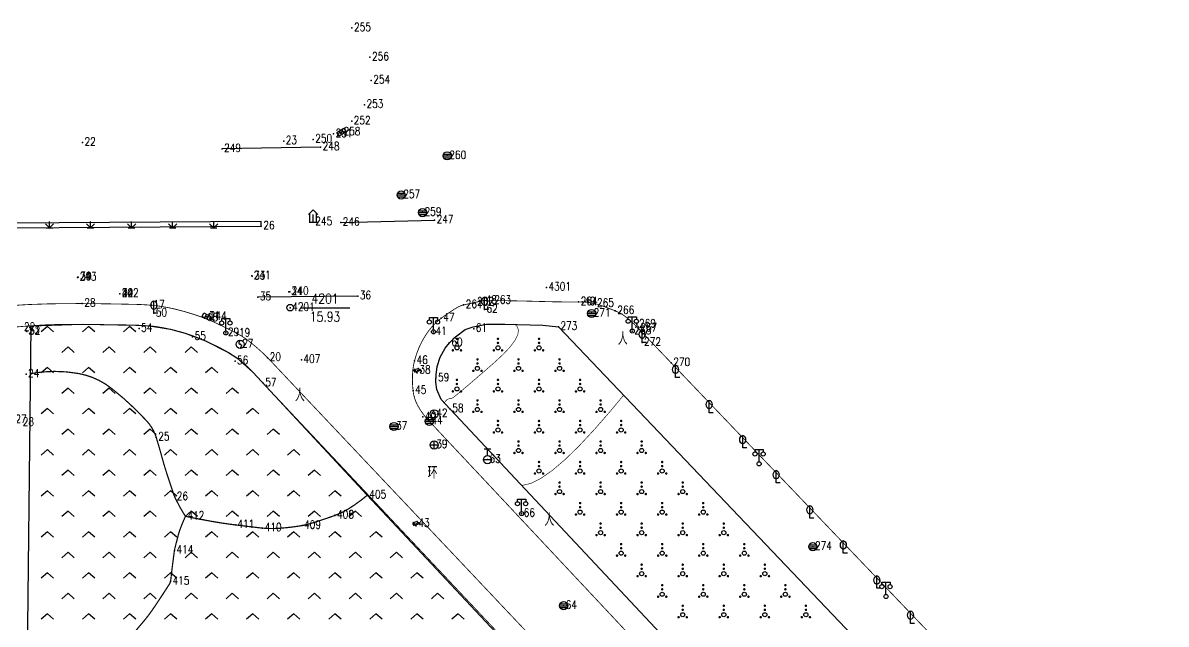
# Model space of a CAD drawing. Extents: x 1196 to 2163, y 619 to 1882.
# Drawn here: x 1890.6 to 2029.8, y 1164.5 to 1237.7 of the extents above; entities that cross this region are included whole.
import ezdxf
from ezdxf.enums import TextEntityAlignment as Align

# ---------------------------------------------------------------- set-up
doc = ezdxf.new("R2010")
doc.units = 0
doc.header["$LTSCALE"] = 0.5
doc.header["$PDSIZE"] = 0.2
doc.linetypes.add('X3', pattern=[5, 4, -1])
doc.layers.get('0').update_dxf_attribs({"linetype": 'CONTINUOUS'})
for name, color, linetype in [('COMPONENT', 4, 'CONTINUOUS'), ('DGX', 2, 'CONTINUOUS'), ('DLDW', 11, 'CONTINUOUS'), ('DLSS', 4, 'CONTINUOUS'), ('GXYZ', 2, 'CONTINUOUS'), ('JMD', 6, 'CONTINUOUS'), ('KZD', 1, 'CONTINUOUS'), ('ZBTZ', 3, 'CONTINUOUS'), ('ZDH', 1, 'CONTINUOUS')]:
    doc.layers.add(name, color=color, linetype=linetype)
doc.styles.add('HZ', font='rs.shx', dxfattribs={"width": 0.8, "bigfont": 'hztxt.shx'})
doc.linetypes.add('1161', pattern='A,0,[149,AAA.SHX,S=0.15,R=0,X=0,Y=0],-1.6', length=1.6)
doc.linetypes.add('444', pattern='A,4.5,[145,AAA.SHX,S=1,R=0,X=0,Y=1],4.5,-0.5,[146,AAA.SHX,S=1,R=0,X=0,Y=0],-0.5', length=10)

# ---------------------------------------------------------------- blocks, each defined once
blk = doc.blocks.new('gc097')
for p, q in [((-1, 2.9), (-1, 3.5)), ((-1, 3.5), (1, 3.5)), ((0, 0.5), (0, 3.5)), ((1, 3.5), (1, 2.9))]:
    blk.add_line(p, q)
for centre in [(-1, 2.4), (1, 2.4), (0, 0)]:
    blk.add_circle(centre, 0.5)
blk = doc.blocks.new('gc160')
at = {"const_width": 0.3}
for points in [[(-0.15, 2.2, 1), (0.15, 2.2, 1)], [(-0.15, 1.2, 1), (0.15, 1.2, 1)], [(-1.15, -0.6, 1), (-0.85, -0.6, 1)], [(0.85, -0.6, 1), (1.15, -0.6, 1)]]:
    blk.add_lwpolyline(points, format="xyb", close=True, dxfattribs=at)
blk.add_circle((0, 0), 0.5)
blk = doc.blocks.new('gc211')
for p, q in [((0, 0), (-1.5, -1.322875655532295)), ((1.5, -1.322875655532295), (0, 0))]:
    blk.add_line(p, q)
blk = doc.blocks.new('gc124')
for p, q in [((-1, 1), (0, 0)), ((-0.8, 0), (0.8, 0)), ((0, 0), (0, 1.6)), ((0, 0), (1, 1))]:
    blk.add_line(p, q)
blk = doc.blocks.new('gc101')
for p, q in [((0, 3), (-1.131370849898476, 1.868629150101524)), ((0, 3), (1.131370849898476, 1.868629150101524)), ((-1, 0), (1, 0)), ((-0.8, 0), (-0.7980449931727094, 2.201955006827291)), ((0, 0), (0, 1.848011760597501)), ((0.8, 0), (0.7985041309688862, 2.201495869031114))]:
    blk.add_line(p, q)
blk = doc.blocks.new('gc041')
for p, q in [((-1, 0.5), (1, 0.5)), ((-1, -0.5), (-1, 0.5)), ((-0.3300000000000001, 0.5), (-0.3300000000000001, -0.5)), ((0.3300000000000001, 0.5), (0.3300000000000001, -0.5)), ((1, 0.5), (1, -0.5)), ((1, -0.5), (-1, -0.5))]:
    blk.add_line(p, q)
blk = doc.blocks.new('gc050')
for p, q in [((-1.77635683940025e-15, 0.9999999999999947), (-0.3821636491658185, 0.1775857551902135)), ((-0.3821636491658185, 0.1775857551902135), (0.38216364916582, -0.1775857551902142)), ((3.552713678800501e-15, -0.9999999999999947), (0.38216364916582, -0.1775857551902142))]:
    blk.add_line(p, q)
blk.add_circle((0, 0), 1)
blk = doc.blocks.new('gc143')
for p, q in [((0, 0), (0, 3)), ((1, 0), (0, 0))]:
    blk.add_line(p, q)
for centre, start, end in [((0.2249999999999998, 2), 102.6803834918198, 257.3196165081802), ((-0.2249999999999998, 2), 282.6803834918198, 77.31961650818025)]:
    blk.add_arc(centre, 1.025, start, end)
blk = doc.blocks.new('gcbj0103')
for p, q in [((-1, 0), (1, 0)), ((-0.9009279699931145, 0.4339686542644392), (0.9009279699931145, 0.4339686542644392)), ((-0.8840719287007586, -0.4673508584386283), (0.8840719287007586, -0.4673508584386283))]:
    blk.add_line(p, q)
blk.add_circle((0, 0), 1)
blk = doc.blocks.new('gcbj0102')
for p, q in [((-1, 0), (1, 0)), ((-8.881784197001252e-16, -1), (-8.881784197001252e-16, 1))]:
    blk.add_line(p, q)
blk.add_circle((0, 0), 1)
blk = doc.blocks.new('gcbj0612')
for p, q in [((-0.7458569407542344, 0.2598197386311203), (0.1571368456564155, 0.5260803049821767)), ((-0.5670090337425311, -0.3368004811462534), (0.3359847526681197, -0.07053991479519683))]:
    blk.add_line(p, q)
at = {"flags": 128}
for points in [[(-0.7347474870311482, 0.2633573525126936), (-0.7654477018694417, 0.2497338557431057), (-0.7922594463429147, 0.2256723448834808), (-0.8142136741489769, 0.1920424656279407), (-0.8305169022935347, 0.1500596894345765), (-0.8405798896337973, 0.1012413832200727), (-0.8440389335884295, 0.0473519677658778), (-0.8407690152964601, -0.009660853045991229), (-0.8308883181246497, -0.06773648732593768), (-0.814753956212693, -0.1247759303364951), (-0.792949067437758, -0.1787176279924427), (-0.7662617372922544, -0.2276119867967721), (-0.7356565154208012, -0.2696918372292857), (-0.7022395542829606, -0.3034363038573714), (-0.667218629921297, -0.32762577373674), (-0.6318594897883695, -0.341385976400902), (-0.597440105335923, -0.3442195822737164), (-0.5652044827969005, -0.3360241774560515), (-0.5363177015589574, -0.3170959652309367), (-0.5118238051598076, -0.2881190605051636), (-0.4926080668335409, -0.2501407641141103), (-0.4793649934293864, -0.2045337106408359), (-0.4725732241246614, -0.1529462578258831), (-0.4724782311578211, -0.09724291062378158), (-0.4790834478221888, -0.03943693313607093), (-0.4921501443777901, 0.01838241599883774), (-0.5112060563661598, 0.07412539485636405), (-0.5355624534783437, 0.1257773069436822), (-0.564339032062734, 0.1714713175802123), (-0.5964957315926463, 0.2095559261669666), (-0.6308703251636065, 0.2386546557211399), (-0.66622042540183, 0.2577158023406442), (-0.7012683875809196, 0.2660504465233174)], [(-0.7125718318520766, 0.1761321249843057), (-0.7241168407460936, 0.1668597046865807), (-0.745193987841973, 0.1209817677679187), (-0.7534887512468319, 0.03866720824729918), (-0.7401951170540225, -0.05999870397622241), (-0.7047586472457568, -0.1530508592238461), (-0.6581541844915546, -0.221393572121191), (-0.6178041203861657, -0.2514852704528304), (-0.6030864599991925, -0.255005689588497), (-0.5915354121203765, -0.2446691776438211), (-0.5705369717625195, -0.1991121883041005), (-0.5617865780718726, -0.1168371180043832), (-0.5758802286178867, -0.01824664557686012), (-0.6106642327333984, 0.07512669735982255), (-0.6576933486222306, 0.1429505950606318), (-0.6978411817650052, 0.1735142059068034)]]:
    blk.add_lwpolyline(points, close=True, dxfattribs=at)
blk.add_lwpolyline([(0.2976538328897113, -0.08184233189102658), (0.3292567688137712, -0.07128064146669666), (0.3572731540031045, -0.05010334967069735), (0.3806905114285786, -0.01907577727292048), (0.3986625671574198, 0.02068077816771621), (0.4105398336319445, 0.06772956459097876), (0.4158930813354581, 0.1203702978531348), (0.4145288506087493, 0.1767006078638088), (0.4064964430395817, 0.2346847878555393), (0.3920861397651343, 0.2922273622736473), (0.3718187110757077, 0.347248814635126), (0.3464265964294601, 0.3977607386466923), (0.3168274350088444, 0.4419376967148312), (0.2840909033912433, 0.4781831889713879), (0.2494000587788014, 0.5051873487768452), (0.2140085847946537, 0.5219742796581471), (0.1791954849288626, 0.5279373229834932), (0.1462188609561151, 0.522860981844562)], dxfattribs=at)
at = {"extrusion": (0, 0, -1), "flags": 128}
blk.add_lwpolyline([(-0.4023446645690179, 0.2541732805644537), (-0.506423858782463, 0.2825473205747729), (-0.605374279677756, 0.2943829550181719), (-0.694067153936745, 0.2731417783277305), (-0.7671658848188543, 0.2032230796242877), (-0.8136418622158144, 0.0947083865141137), (-0.8162163030180236, -0.01412013098298046), (-0.7955409019545915, -0.05623803400928667), (-0.7572906624563336, -0.08353754529338582), (-0.7022098950160722, -0.09255065438953097), (-0.6427814281366047, -0.08578044505304958), (-0.5944132513682155, -0.06721795822032182), (-0.5725133542611899, -0.04085423482772797), (-0.5878949997979642, -0.01110048940547274), (-0.6314281318417642, 0.01580830840407455), (-0.6885730347363492, 0.03314249225611873), (-0.7452185545258577, 0.03448630897047184), (-0.7945621382187175, 0.01877631431858339), (-0.8359231746992085, -0.01056765322274296), (-0.8927311324439069, -0.09592453278434072), (-0.9118600060691657, -0.1933414949939753), (-0.8975803125531636, -0.286512028175167), (-0.8661122684509532, -0.3768418472422602)], dxfattribs=at)
blk.add_lwpolyline([(-0.09282248118870484, -0.1969798290674589), (-0.2215975466818496, -0.5397991055343048), (0.05032784705915372, -0.5397991055343048)], close=True)
blk = doc.blocks.new('gc133')
for p, q in [((-1, 0), (1, 0)), ((-0.8, 2.6), (0.8, 2.6)), ((0, 1), (0, 2.6))]:
    blk.add_line(p, q)
blk.add_circle((0, 0), 1)
blk = doc.blocks.new('gc117')
blk.add_circle((0, 0), 0.8)
blk.add_point((0, 0))

msp = doc.modelspace()

# ---------------------------------------------------------------- linework, layer by layer
at = {"layer": 'DGX', "linetype": 'Continuous', "const_width": 0.075}
for points in [[(1941.929540945844, 1191.47990409984), (1941.97231812028, 1191.537311405221), (1942.070745727345, 1191.658475102203), (1942.161057090869, 1191.757819808582), (1942.243252210851, 1191.835345524358), (1942.317331087291, 1191.891052249531), (1942.383293720191, 1191.924939984101), (1942.444445758441, 1191.946440028247), (1942.504092850935, 1191.964983682145), (1942.562234997672, 1191.980570945796), (1942.618872198652, 1191.9932018192), (1942.674004453875, 1192.002876302357), (1942.727631763341, 1192.009594395268), (1942.779754127051, 1192.013356097931), (1942.830371545004, 1192.014161410347), (1942.954564998782, 1192.081217224375), (1943.227415469968, 1192.283730431875), (1943.648922958562, 1192.621701032845), (1944.219087464564, 1193.095129027286), (1944.937908987974, 1193.704014415198), (1945.805387528792, 1194.44835719658), (1946.821523087017, 1195.328157371434), (1947.986315662651, 1196.343414939759), (1949.096840715432, 1197.369603616991), (1949.950173705101, 1198.282197118568), (1950.546314631657, 1199.081195444488), (1950.885263495102, 1199.766598594753), (1950.967020295434, 1200.338406569361), (1950.791585032654, 1200.796619368314), (1950.524704891028, 1201.009207881817)], [(1963.766916022806, 1192.411894038028), (1963.693511407115, 1192.316578985001), (1962.137027859684, 1190.435457407647), (1960.291561612648, 1188.319049591568)], [(1960.291561612648, 1188.319049591568), (1958.386442732293, 1186.265512174955), (1956.651001284902, 1184.573001796001), (1955.085237270476, 1183.241518454704), (1953.689150689015, 1182.271062151065), (1952.462741540518, 1181.661632885084), (1951.406009824986, 1181.41323065676), (1951.363139516615, 1181.418673683643)]]:
    msp.add_lwpolyline(points, dxfattribs=at)
at = {"layer": 'DLSS', "linetype": 'Continuous', "flags": 128}
for points in [[(1880.963, 1195.698, 0.1, 0.1, -0.06412799606238237), (1881.755748564733, 1198.331637539196, 0.1, 0.1, -0.08962648775264567), (1882.87, 1199.963, 0.1, 0.1, -0.05595289166242257), (1885.931832494979, 1202.444021786245, 0.1, 0.1, -0.1101708055405224), (1887.829, 1203.136, 0.1, 0.09999999999999999, -0.02196728726058957), (1891.415188528503, 1203.446489209073, 0.09999999999999999, 0.1, -0.01230532949974417), (1897.838, 1203.561, 0.1, 0.09999999999999999, -0.004360214661816387), (1904.424183926818, 1203.458886766242, 0.09999999999999999, 0.1, -0.01564108363702333), (1906.258, 1203.357, 0.1, 0.1, -0.03777578437740678), (1909.184115250826, 1202.877882638159, 0.1, 0.1, -0.03010386356303395), (1912.739, 1201.786, 0.1, 0.09999999999999998, -0.02087645888668494), (1913.932472960427, 1201.281492414661, 0.09999999999999998, 0.1, -0.008824841534207994), (1916.679, 1199.923, 0.1, 0.09999999999999999, -0.04801018586896066), (1918.215856772484, 1198.931554246034, 0.09999999999999999, 0.1, -0.02968984633955936), (1920.42, 1196.966, 0.1, 0.1, 0)], [(1965.548, 1200.542, 0.1, 0.09999999999999999, 0.04458837827917797), (1963.978441870449, 1201.978196334206, 0.09999999999999999, 0.1, 0.06787965910184578), (1962.76, 1202.67, 0.1, 0.1, 0.01018142487604998), (1960.79722604469, 1203.40986005705, 0.1, 0.1, 0.03964532811321007), (1960.276, 1203.549, 0.1, 0.1, 0.01131930519588657), (1959.109287275005, 1203.736059856627, 0.1, 0.1, 0.0359907339168826), (1958.738, 1203.76, 0.1, 0.1, 0.003222472995402904), (1958.500605816507, 1203.756674908559, 0.1, 0.1, -0.003720757048781882), (1958.295, 1203.754, 0.1, 0.1, -0.009097175120554572), (1954.016543911849, 1203.808023403833, 0.1, 0.1, 0.006221150367880036), (1947.761, 1203.923, 0.1, 0.1, 0.001726891556940021), (1946.778176949952, 1203.925439335148, 0.1, 0.1, 0.03670274449853631), (1946.732, 1203.922, 0.1, 0.1, 0.01544365892096938), (1946.693695654947, 1203.915085093367, 0.1, 0.1, 0.0005735319097928779), (1945.669, 1203.696, 0.1, 0.1, 0.001126668251900086), (1945.237198902905, 1203.60214221129, 0.1, 0.1, 0.000513246636968479), (1944.29, 1203.393, 0.1, 0.1, 0.0792411775426612), (1943.486684845106, 1203.07540844085, 0.1, 0.1, 0.02923999261433892), (1941.556, 1201.774, 0.1, 0.1, 0.08990791230326806), (1939.623190295667, 1199.656759980452, 0.1, 0.1, 0.07715753119480274), (1938.305, 1196.595, 0.1, 0.1, 0.05088763224870902), (1938.065114058116, 1195.01686036675, 0.1, 0.1, 0.03937677928356588), (1938.126, 1192.957, 0.1, 0.1, 0.09533453308484129), (1938.669897207017, 1191.18844189185, 0.1, 0.1, 0.07238177610102466), (1940.106, 1189.231, 0.1, 0.1, 0)]]:
    msp.add_lwpolyline(points, format="xyseb", dxfattribs=at)
at = {"layer": 'DLSS', "linetype": 'Continuous'}
msp.add_lwpolyline([(1882.87, 1199.963, 0.1, 0.1, -0.01522810992183701), (1891.603400455091, 1200.860718471069, 0.1, 0.1, -0.02149873644904662), (1897.820907702298, 1201.040995408632, 0.1, 0.1, -0.0003747486272818393), (1904.05642326083, 1200.94899356407, 0.1, 0.1, -0.007616126004404304), (1904.363145691389, 1200.93956351962, 0.1, 0.09999999999999999, -0.002384023444773604), (1905.441557581056, 1200.884803441641, 0.09999999999999999, 0.1, -0.004295878004059351), (1906.039577019377, 1200.846421045119, 0.1, 0.1, -0.02240671677309378), (1907.0697996251, 1200.724817804509, 0.1, 0.1, -0.01499984349129166), (1908.590442526776, 1200.428746467205, 0.1, 0.1, -0.01892984475886506), (1910.379760940843, 1199.952465216757, 0.1, 0.1, -0.0223729960399783), (1911.855510313974, 1199.425881091589, 0.1, 0.1, -0.003114846626192792), (1912.397190994467, 1199.200867710882, 0.1, 0.1, -0.003662539659943253), (1912.855234771543, 1199.003275310966, 0.1, 0.1, -0.0111869630070711), (1914.306165818045, 1198.325580866207, 0.1, 0.1, -0.01303277349029505), (1915.522032016959, 1197.684218998344, 0.1, 0.1, -0.01536815493016716), (1915.66088626939, 1197.60057024956, 0.1, 0.1, -0.002103513503622894), (1916.653149498485, 1196.954520795899, 0.1, 0.1, -0.03674024571387492), (1917.523229892009, 1196.286476971354, 0.1, 0.1, -0.02577933360892139), (1918.634122080393, 1195.187979937285, 0.1, 0.1, 0)], format="xyseb", dxfattribs=at)
at = {"layer": 'DLSS', "linetype": 'Continuous', "const_width": 0.1, "flags": 128}
for points in [[(2156.981, 1000.295), (1965.548, 1200.542)], [(1920.42, 1196.966), (2008.777, 1103.454)], [(1918.587577501553, 1195.234592750713), (2002.922, 1105.583)], [(1940.106, 1189.231), (1999.043, 1126.356)]]:
    msp.add_lwpolyline(points, dxfattribs=at)
at = {"layer": 'DLSS', "linetype": 'X3', "const_width": 0.15}
for points in [[(1910.41, 1177.654, -0.008411598904426394), (1909.926239352084, 1178.441207580814, -0.01353264127862935), (1909.647269549296, 1178.943296372043, -0.001603438216935745), (1909.153574910728, 1179.898871398887, -0.01413497760409817), (1909.101, 1180.009, -0.02308097188649204), (1909.022226990495, 1180.211506403037, -0.001784335771576393), (1908.135194748277, 1182.876988629934, -0.01352474587579123), (1907.598149676952, 1184.672463526488, 0.009388597245899504), (1906.846, 1187.265, 0.1101914321396068), (1905.714479159801, 1189.238297865422, 0.04187760445977567), (1901.367718194677, 1193.263027865377, 0.1219470658746414), (1897.383150975044, 1195.045043111645, 0.09053422220110964), (1891.542441897285, 1195.029129811159)], [(1910.41, 1177.654, 0.01665711259360152), (1909.814850694544, 1176.232315320485, 0.02686628797853828), (1909.52374119484, 1175.321728624534, 0.002351987372145879), (1909.093550391903, 1173.643980535853, 0.02722736888234761), (1909.065, 1173.497, 0.001929878870857805), (1909.024954299835, 1173.198942495044, 0.0004091973392686745), (1908.842667412418, 1171.792364236285, 0.005098056873966242), (1908.685701171605, 1170.466771131267, -0.008898639445855207), (1908.59, 1169.708, -0.1064849739087463), (1908.505727491042, 1169.480970166597, -0.006995289028443108), (1906.503223265035, 1166.435087352675, -0.0314807306652776), (1904.959055900812, 1164.439371453913, 0.03311199935273536), (1903.497, 1162.537, 0.1963603622592565), (1903.04202767722, 1160.307181145711, 0.09607661590980986), (1904.710445149708, 1156.106547714972, 0.09585825937913289), (1906.278907150227, 1154.458871058931, 0.08118486437390977), (1908.683211371074, 1153.277)]]:
    msp.add_lwpolyline(points, format="xyb", dxfattribs=at)
at = {"layer": 'DLSS', "linetype": 'X3', "const_width": 0.15, "flags": 128}
msp.add_lwpolyline([(1910.41, 1177.654, 0.008721439025015201), (1913.948650915401, 1176.980758905327, 0.01226493499670687), (1916.483, 1176.608, 0.001195510688630654), (1919.272217217382, 1176.274179378379, 0.006222660973965025), (1919.809, 1176.218, 0.03890415502095745), (1921.749252641739, 1176.190707509367, 0.02622596075622354), (1924.606, 1176.524, 0.03267433412034086), (1925.651393687992, 1176.773086202193, 0.01121492173120236), (1928.619, 1177.762, 0.05345457929899827), (1930.245316226534, 1178.549405347013, 0.03391637491390891), (1932.55, 1180.214)], format="xyb", dxfattribs=at)
at = {"layer": 'JMD', "linetype": '444', "flags": 128}
for points, elevation in [([(1926.869, 1222.611), (1914.867, 1222.404)], 15.905), ([(1929.317, 1213.425), (1940.742, 1213.708)], 15.984)]:
    msp.add_lwpolyline(points, dxfattribs=dict(at, elevation=elevation))
msp.add_lwpolyline([(1931.447, 1204.48), (1919.173, 1204.357)], dxfattribs=at)
at = {"layer": 'KZD', "linetype": 'Continuous'}
msp.add_line((1924.411, 1203.06), (1930.411, 1203.06), dxfattribs=at)
at = {"layer": 'ZBTZ', "linetype": '1161', "elevation": 15.97, "flags": 128}
msp.add_lwpolyline([(1888.864, 1213.359), (1888.851, 1212.771), (1919.643, 1212.986), (1919.638895222062, 1213.573880568743)], close=True, dxfattribs=at)
at = {"layer": 'ZBTZ', "linetype": '1161', "flags": 128}
msp.add_lwpolyline([(2121.820964677022, 1026.507042068237), (2151.194, 995.6749999999994), (2151.424, 993.355), (2151.527, 990.431), (2151.527, 989.0090469635668), (2151.379750842037, 988.3413548596345), (2150.996, 986.9279999999997), (2150.016, 985.07), (2148.287412732866, 982.5001791323903), (2146.192, 980.091), (2145.702488795066, 979.7837489287822), (2096.33106520614, 944.9104983440193), (2043.544859261997, 908.4026402897794), (1945.967512607247, 839.9410683879141), (1866.413749426999, 784.9357772021062), (1843.996120999057, 770.5060333594706), (1793.748558274901, 739.6129630265639), (1787.353782217039, 736.3588661144893), (1781.602806741337, 733.1612944487213), (1764.837769513266, 723.9525860621895), (1752.604044383595, 717.5504001412705), (1721.548, 702.099), (1708.189419255807, 695.6660140459007), (1705.968227982009, 707.3736631211314), (1715.254080597464, 709.1353878420119), (1713.327080597464, 719.2923878420119), (1713.392, 719.887), (1741.41686036584, 727.6095984977351), (1760.938106755467, 734.8856768715325), (1799.048326067727, 751.9409032551312), (1804.235426332066, 754.5047211432584), (1825.475386405991, 766.5310419744354), (1841.906310202666, 776.7972490200605), (1864.563007103096, 793.1531305027247), (1992.849817345474, 882.755644777497), (2000.005237524861, 888.7968044414912), (2003.78, 892.557), (2012.650636067094, 902.6576162332985), (2015.541, 906.3389999999998), (2020.910487447439, 915.0042676554322), (2025.381, 925.0239999999999), (2030.022, 940.676), (2031.479527607653, 947.6974011208767), (2032.666, 959.1230000000002), (2038.74, 959.046), (2038.789, 969.113), (2032.715, 969.19), (2030.804134716189, 1037.782152263893), (2029.783641470122, 1088.816227264347), (2027.963405213136, 1095.293654227112), (2025.311629621963, 1099.928545315368), (2022.407825244602, 1105.058369758207), (2019.025, 1109.612), (2017.022468497008, 1111.916579169241), (2001.137109540972, 1128.318950839225), (1942.65, 1190.714), (1941.547081986284, 1191.886487768209), (1941.018681188712, 1193.099897161557), (1940.906889849074, 1193.976002840526), (1940.931066743257, 1194.875847301703), (1941.083405484957, 1195.878039443805), (1941.439357195853, 1197.019890879149), (1942.053469687921, 1198.131207112287), (1942.559543114733, 1198.768007951737), (1943.296119980783, 1199.492432133278), (1944.460541094016, 1200.393309181644), (1945.458875928253, 1200.713235948847), (1947.057421558159, 1201.057113782352), (1949.302610842075, 1201.034071017458), (1953.928122330667, 1200.939966378256), (1955.831, 1200.742), (2121.116999181666, 1027.245974682069)], close=True, dxfattribs=at)
at = {"layer": 'ZBTZ', "linetype": 'Continuous', "flags": 128}
msp.add_lwpolyline([(1891.603400455091, 1200.860718471069), (1897.820907702298, 1201.040995408632), (1904.363145691389, 1200.93956351962), (1906.039577019377, 1200.846421045119), (1908.590442526776, 1200.428746467205), (1910.379760940843, 1199.952465216757), (1912.855234771543, 1199.003275310966), (1915.660886269367, 1197.600570249576), (1916.653149498486, 1196.954520795899), (1918.634122080393, 1195.187979937285), (1932.55, 1180.214), (1957.769, 1153.277), (1891.106, 1153.277), (1891.603400455098, 1200.860718471069)], close=True, dxfattribs=at)
at = {"layer": 'ZDH', "linetype": 'Continuous'}
for p in [(1930.69, 1237.118, 16.352), (1930.69, 1237.118, 16.352), (1932.88, 1233.553, 16.244), (1932.88, 1233.553, 16.244), (1933.033, 1230.743, 16.138), (1933.033, 1230.743, 16.138), (1932.212, 1227.779, 16.015), (1932.212, 1227.779, 16.015), (1930.652, 1225.766, 15.921), (1930.652, 1225.766, 15.921), (1928.446, 1224.217, 15.889), (1928.446, 1224.217, 15.889), (1929.413, 1224.434, 15.915), (1929.413, 1224.434, 15.915), (1897.865, 1223.171, 15.76), (1922.375, 1223.351, 15.806), (1925.966, 1223.552, 15.874), (1925.966, 1223.552, 15.874), (1926.869, 1222.611, 15.905), (1926.869, 1222.611, 15.905), (1914.867, 1222.404, 15.797), (1914.867, 1222.404, 15.797), (1942.289, 1221.552, 16.13), (1942.289, 1221.552, 16.13), (1936.685, 1216.788, 15.97), (1936.685, 1216.788, 15.97), (1939.28, 1214.639, 15.968), (1939.28, 1214.639, 15.968), (1919.643, 1212.986, 15.96), (1925.971, 1213.48, 16.268), (1925.971, 1213.48, 16.268), (1929.317, 1213.425, 15.984), (1929.317, 1213.425, 15.984), (1940.742, 1213.708, 15.949), (1940.742, 1213.708, 15.949), (1897.267, 1206.752, 15.854), (1897.267, 1206.752, 15.854), (1897.323, 1206.777, 15.858), (1897.323, 1206.777, 15.858), (1897.323, 1206.777, 15.858), (1897.348, 1206.781, 15.852), (1918.477, 1206.925, 15.94), (1918.477, 1206.925, 15.94), (1918.53, 1206.887, 15.935), (1902.408, 1204.756, 15.821), (1902.408, 1204.756, 15.821), (1902.408, 1204.756, 15.821), (1902.411, 1204.765, 15.82), (1902.411, 1204.765, 15.82), (1902.431, 1204.755, 15.813), (1919.223, 1204.357, 15.932), (1923.008, 1204.986, 15.928), (1923.105, 1205.005, 15.93), (1923.105, 1205.005, 15.93), (1931.397, 1204.48, 15.883), (1954.373, 1205.534, 15.903), (1897.838, 1203.561, 15.763), (1906.258, 1203.357, 15.792), (1923.161, 1203.06, 15.931), (1923.161, 1203.06, 15.931), (1944.29, 1203.393, 15.725), (1944.29, 1203.393, 15.725), (1945.669, 1203.696, 15.757), (1945.669, 1203.696, 15.757), (1946.732, 1203.922, 15.74), (1947.761, 1203.923, 15.753), (1947.761, 1203.923, 15.753), (1958.295, 1203.754, 15.9), (1958.295, 1203.754, 15.9), (1958.738, 1203.76, 15.893), (1960.276, 1203.549, 15.911), (1960.276, 1203.549, 15.911), (1906.554, 1202.373, 16.039), (1912.739, 1201.786, 15.768), (1912.986, 1201.957, 15.774), (1913.119, 1201.965, 15.792), (1913.119, 1201.965, 15.792), (1941.556, 1201.774, 15.769), (1946.823, 1202.83, 16.035), (1959.874, 1202.353, 16.057), (1959.874, 1202.353, 16.057), (1962.76, 1202.67, 15.925), (1962.76, 1202.67, 15.925), (1891.021, 1200.221, 15.891), (1891.021, 1200.221, 15.891), (1891.021, 1200.221, 15.891), (1904.757, 1200.511, 15.949), (1945.516, 1200.504, 15.928), (1955.831, 1200.742, 16.028), (1955.831, 1200.742, 16.028), (1964.824, 1200.208, 16.092), (1964.824, 1200.208, 16.092), (1965.398, 1201.036, 15.926), (1965.398, 1201.036, 15.926), (1965.548, 1200.542, 15.911), (1965.548, 1200.542, 15.911), (1891.106, 1200.174, 15.891), (1911.274, 1199.516, 15.903), (1915.328, 1199.99, 15.92), (1916.679, 1199.923, 15.809), (1940.614, 1200.115, 15.899), (1966.016, 1198.816, 16.236), (1966.016, 1198.816, 16.236), (1917.068, 1198.601, 15.973), (1942.532, 1198.768, 15.943), (1916.444, 1196.562, 15.993), (1920.42, 1196.966, 15.821), (1924.528, 1196.724, 16.13), (1924.528, 1196.724, 16.13), (1924.528, 1196.724, 16.13), (1938.305, 1196.595, 15.788), (1969.568, 1196.336, 15.861), (1969.568, 1196.336, 15.861), (1890.997, 1194.968, 15.738), (1890.997, 1194.968, 15.738), (1890.997, 1194.968, 15.738), (1938.653, 1195.41, 15.882), (1919.876, 1193.871, 16.005), (1940.92, 1194.478, 15.974), (1938.126, 1192.957, 15.804), (1942.65, 1190.714, 16.011), (1939.33, 1189.76, 15.841), (1940.106, 1189.231, 15.826), (1940.704, 1190.127, 15.997), (1935.804, 1188.586, 15.898), (1906.846, 1187.265, 16.205), (1906.846, 1187.265, 16.205), (1906.846, 1187.265, 16.205), (1940.698, 1186.344, 15.874), (1947.192, 1184.556, 15.999), (1909.101, 1180.009, 16.309), (1909.101, 1180.009, 16.309), (1909.101, 1180.009, 16.309), (1932.55, 1180.214, 15.982), (1932.55, 1180.214, 15.982), (1932.55, 1180.214, 15.982), (1951.346, 1177.983, 15.983), (1910.41, 1177.654, 16.347), (1910.41, 1177.654, 16.347), (1910.41, 1177.654, 16.347), (1916.483, 1176.608, 16.328), (1916.483, 1176.608, 16.328), (1916.483, 1176.608, 16.328), (1924.606, 1176.524, 16.229), (1924.606, 1176.524, 16.229), (1924.606, 1176.524, 16.229), (1928.616, 1177.774, 16.151), (1928.616, 1177.774, 16.151), (1928.616, 1177.774, 16.151), (1928.619, 1177.762, 16.151), (1928.619, 1177.762, 16.151), (1928.619, 1177.762, 16.151), (1938.524, 1176.751, 15.997), (1919.809, 1176.218, 16.325), (1919.809, 1176.218, 16.325), (1919.809, 1176.218, 16.325), (1986.819, 1173.957, 15.812), (1986.819, 1173.957, 15.812), (1909.065, 1173.497, 16.248), (1909.065, 1173.497, 16.248), (1909.065, 1173.497, 16.248), (1908.59, 1169.708, 16.968), (1908.59, 1169.708, 16.968), (1908.59, 1169.708, 16.968), (1956.466, 1166.769, 15.901)]:
    msp.add_point(p, dxfattribs=at)

# ---------------------------------------------------------------- block references
at = {"layer": 'COMPONENT', "linetype": 'Continuous', "xscale": 0.5, "yscale": 0.5}
for name, p in [('gcbj0103', (1942.289, 1221.552, 16.13)), ('gcbj0103', (1936.685, 1216.788, 15.97)), ('gcbj0103', (1939.28, 1214.639, 15.968)), ('gcbj0103', (1959.874, 1202.353, 16.057)), ('gcbj0612', (1938.653, 1195.41, 15.882)), ('gcbj0103', (1935.804, 1188.586, 15.898)), ('gcbj0103', (1940.106, 1189.231, 15.826)), ('gcbj0103', (1940.106, 1189.231, 15.826)), ('gcbj0102', (1940.698, 1186.344, 15.874)), ('gcbj0612', (1938.524, 1176.751, 15.997)), ('gcbj0103', (1986.819, 1173.957, 15.812)), ('gcbj0103', (1956.466, 1166.769, 15.901))]:
    msp.add_blockref(name, p, dxfattribs=at)
at = {"layer": 'DLDW', "linetype": 'Continuous', "xscale": 0.5, "yscale": 0.5}
for name, p in [('gc101', (1925.971, 1213.48, 16.268)), ('gc097', (1915.328, 1199.99, 15.92)), ('gc097', (1940.614, 1200.115, 15.899)), ('gc097', (1964.824, 1200.208, 16.092)), ('gc097', (1980.271, 1184.0475, 16.092)), ('gc097', (1951.346, 1177.983, 15.983)), ('gc097', (1995.718, 1167.887, 16.092))]:
    msp.add_blockref(name, p, dxfattribs=at)
at = {"layer": 'GXYZ', "linetype": 'Continuous', "xscale": 0.5, "yscale": 0.5, "zscale": 0.5}
for p, rotation in [((1929.413, 1224.434, 15.915), 31.90304080343917), ((1912.986, 1201.957, 15.774), 331.2932803931978)]:
    msp.add_blockref('gc041', p, dxfattribs=dict(at, rotation=rotation))
at = {"layer": 'GXYZ', "linetype": 'Continuous', "xscale": 0.5, "yscale": 0.5}
for name, p in [('gc050', (1917.068, 1198.601, 15.973)), ('gc050', (1940.704, 1190.127, 15.997)), ('gc133', (1947.192, 1184.556, 15.999))]:
    msp.add_blockref(name, p, dxfattribs=at)
at = {"layer": 'KZD', "linetype": 'Continuous', "xscale": 0.5, "yscale": 0.5}
msp.add_blockref('gc117', (1923.161, 1203.06, 15.931), dxfattribs=at)
at = {"layer": 'ZBTZ', "linetype": 'Continuous', "xscale": 0.5, "yscale": 0.5}
for name, p in [('gc124', (1893.851, 1212.771)), ('gc124', (1898.851, 1212.771)), ('gc124', (1903.851, 1212.771)), ('gc124', (1908.851, 1212.771)), ('gc124', (1913.851, 1212.771)), ('gc143', (1906.554, 1202.373, 16.039)), ('gc143', (1946.823, 1202.83, 16.035)), ('gc211', (1893.606, 1200.777)), ('gc211', (1898.606, 1200.777)), ('gc211', (1903.606, 1200.777)), ('gc143', (1966.016, 1198.816, 16.236)), ('gc160', (1943.468227982009, 1198.166014045901)), ('gc160', (1948.468227982009, 1198.166014045901)), ('gc160', (1953.468227982009, 1198.166014045901)), ('gc211', (1896.106, 1198.277)), ('gc211', (1901.106, 1198.277)), ('gc211', (1906.106, 1198.277)), ('gc211', (1911.106, 1198.277)), ('gc160', (1945.968227982009, 1195.666014045901)), ('gc160', (1950.968227982009, 1195.666014045901)), ('gc160', (1955.968227982009, 1195.666014045901)), ('gc143', (1970.100847826087, 1194.540695652174, 13.106)), ('gc211', (1893.606, 1195.777)), ('gc211', (1898.606, 1195.777)), ('gc211', (1903.606, 1195.777)), ('gc211', (1908.606, 1195.777)), ('gc211', (1913.606, 1195.777)), ('gc211', (1896.106, 1193.277)), ('gc211', (1901.106, 1193.277)), ('gc211', (1906.106, 1193.277)), ('gc211', (1911.106, 1193.277)), ('gc211', (1916.106, 1193.277)), ('gc160', (1943.468227982009, 1193.166014045901)), ('gc160', (1948.468227982009, 1193.166014045901)), ('gc160', (1953.468227982009, 1193.166014045901)), ('gc160', (1958.468227982009, 1193.166014045901)), ('gc160', (1945.968227982009, 1190.666014045901)), ('gc160', (1950.968227982009, 1190.666014045901)), ('gc160', (1955.968227982009, 1190.666014045901)), ('gc160', (1960.968227982009, 1190.666014045901)), ('gc211', (1893.606, 1190.777)), ('gc211', (1898.606, 1190.777)), ('gc211', (1903.606, 1190.777)), ('gc211', (1908.606, 1190.777)), ('gc211', (1913.606, 1190.777)), ('gc211', (1918.606, 1190.777)), ('gc143', (1974.185695652174, 1190.265391304348, 13.106)), ('gc160', (1948.468227982009, 1188.166014045901)), ('gc160', (1953.468227982009, 1188.166014045901)), ('gc160', (1958.468227982009, 1188.166014045901)), ('gc160', (1963.468227982009, 1188.166014045901)), ('gc211', (1896.106, 1188.277)), ('gc211', (1901.106, 1188.277)), ('gc211', (1906.106, 1188.277)), ('gc211', (1911.106, 1188.277)), ('gc211', (1916.106, 1188.277)), ('gc211', (1921.106, 1188.277)), ('gc160', (1950.968227982009, 1185.666014045901)), ('gc160', (1955.968227982009, 1185.666014045901)), ('gc160', (1960.968227982009, 1185.666014045901)), ('gc160', (1965.968227982009, 1185.666014045901)), ('gc143', (1978.270543478261, 1185.990086956522, 13.106)), ('gc211', (1893.606, 1185.777)), ('gc211', (1898.606, 1185.777)), ('gc211', (1903.606, 1185.777)), ('gc211', (1908.606, 1185.777)), ('gc211', (1913.606, 1185.777)), ('gc211', (1918.606, 1185.777)), ('gc211', (1923.606, 1185.777)), ('gc160', (1953.468227982009, 1183.166014045901)), ('gc160', (1958.468227982009, 1183.166014045901)), ('gc160', (1963.468227982009, 1183.166014045901)), ('gc160', (1968.468227982009, 1183.166014045901)), ('gc211', (1896.106, 1183.277)), ('gc211', (1901.106, 1183.277)), ('gc211', (1906.106, 1183.277)), ('gc211', (1911.106, 1183.277)), ('gc211', (1916.106, 1183.277)), ('gc211', (1921.106, 1183.277)), ('gc211', (1926.106, 1183.277)), ('gc143', (1982.355391304348, 1181.714782608696, 13.106)), ('gc211', (1893.606, 1180.777)), ('gc211', (1898.606, 1180.777)), ('gc211', (1903.606, 1180.777)), ('gc211', (1908.606, 1180.777)), ('gc211', (1913.606, 1180.777)), ('gc211', (1918.606, 1180.777)), ('gc211', (1923.606, 1180.777)), ('gc211', (1928.606, 1180.777)), ('gc160', (1955.968227982009, 1180.666014045901)), ('gc160', (1960.968227982009, 1180.666014045901)), ('gc160', (1965.968227982009, 1180.666014045901)), ('gc160', (1970.968227982009, 1180.666014045901)), ('gc160', (1958.468227982009, 1178.166014045901)), ('gc160', (1963.468227982009, 1178.166014045901)), ('gc160', (1968.468227982009, 1178.166014045901)), ('gc160', (1973.468227982009, 1178.166014045901)), ('gc211', (1896.106, 1178.277)), ('gc211', (1901.106, 1178.277)), ('gc211', (1906.106, 1178.277)), ('gc211', (1911.106, 1178.277)), ('gc211', (1916.106, 1178.277)), ('gc211', (1921.106, 1178.277)), ('gc211', (1926.106, 1178.277)), ('gc211', (1931.106, 1178.277)), ('gc143', (1986.440239130435, 1177.43947826087, 13.106)), ('gc160', (1960.968227982009, 1175.666014045901)), ('gc160', (1965.968227982009, 1175.666014045901)), ('gc160', (1970.968227982009, 1175.666014045901)), ('gc160', (1975.968227982009, 1175.666014045901)), ('gc211', (1893.606, 1175.777)), ('gc211', (1898.606, 1175.777)), ('gc211', (1903.606, 1175.777)), ('gc211', (1908.606, 1175.777)), ('gc211', (1913.606, 1175.777)), ('gc211', (1918.606, 1175.777)), ('gc211', (1923.606, 1175.777)), ('gc211', (1928.606, 1175.777)), ('gc211', (1933.606, 1175.777)), ('gc160', (1963.468227982009, 1173.166014045901)), ('gc160', (1968.468227982009, 1173.166014045901)), ('gc160', (1973.468227982009, 1173.166014045901)), ('gc160', (1978.468227982009, 1173.166014045901)), ('gc143', (1990.525086956522, 1173.164173913044, 13.106)), ('gc211', (1896.106, 1173.277)), ('gc211', (1901.106, 1173.277)), ('gc211', (1906.106, 1173.277)), ('gc211', (1911.106, 1173.277)), ('gc211', (1916.106, 1173.277)), ('gc211', (1921.106, 1173.277)), ('gc211', (1926.106, 1173.277)), ('gc211', (1931.106, 1173.277)), ('gc211', (1936.106, 1173.277)), ('gc160', (1965.968227982009, 1170.666014045901)), ('gc160', (1970.968227982009, 1170.666014045901)), ('gc160', (1975.968227982009, 1170.666014045901)), ('gc160', (1980.968227982009, 1170.666014045901)), ('gc211', (1893.606, 1170.777)), ('gc211', (1898.606, 1170.777)), ('gc211', (1903.606, 1170.777)), ('gc211', (1908.606, 1170.777)), ('gc211', (1913.606, 1170.777)), ('gc211', (1918.606, 1170.777)), ('gc211', (1923.606, 1170.777)), ('gc211', (1928.606, 1170.777)), ('gc211', (1933.606, 1170.777)), ('gc211', (1938.606, 1170.777)), ('gc143', (1994.609934782609, 1168.888869565217, 13.106)), ('gc211', (1896.106, 1168.277)), ('gc211', (1901.106, 1168.277)), ('gc211', (1906.106, 1168.277)), ('gc211', (1911.106, 1168.277)), ('gc211', (1916.106, 1168.277)), ('gc211', (1921.106, 1168.277)), ('gc211', (1926.106, 1168.277)), ('gc211', (1931.106, 1168.277)), ('gc211', (1936.106, 1168.277)), ('gc211', (1941.106, 1168.277)), ('gc160', (1968.468227982009, 1168.166014045901)), ('gc160', (1973.468227982009, 1168.166014045901)), ('gc160', (1978.468227982009, 1168.166014045901)), ('gc160', (1983.468227982009, 1168.166014045901)), ('gc160', (1970.968227982009, 1165.666014045901)), ('gc160', (1975.968227982009, 1165.666014045901)), ('gc160', (1980.968227982009, 1165.666014045901)), ('gc160', (1985.968227982009, 1165.666014045901)), ('gc211', (1893.606, 1165.777)), ('gc211', (1898.606, 1165.777)), ('gc211', (1903.606, 1165.777)), ('gc211', (1908.606, 1165.777)), ('gc211', (1913.606, 1165.777)), ('gc211', (1918.606, 1165.777)), ('gc211', (1923.606, 1165.777)), ('gc211', (1928.606, 1165.777)), ('gc211', (1933.606, 1165.777)), ('gc211', (1938.606, 1165.777)), ('gc211', (1943.606, 1165.777)), ('gc143', (1998.694782608696, 1164.613565217391, 13.106))]:
    msp.add_blockref(name, p, dxfattribs=at)

# ---------------------------------------------------------------- texts
at = {"layer": 'DLSS', "linetype": 'Continuous', "style": 'HZ', "width": 0.8}
for s, p in [('人', (1963.073527784079, 1198.531253076984)), ('人', (1923.738513734948, 1191.652993175408)), ('环', (1939.897380145941, 1182.227984968121)), ('人', (1954.123267720244, 1176.475126372326))]:
    msp.add_text(s, height=1.5, dxfattribs=at).set_placement(p)
at = {"layer": 'KZD', "linetype": 'Continuous', "style": 'HZ', "width": 0.8}
for s, p in [('4201', (1927.411, 1204.16)), ('15.93', (1927.411, 1201.96))]:
    msp.add_text(s, height=1.2, dxfattribs=at).set_placement(p, align=Align.MIDDLE)
at = {"layer": 'ZDH', "linetype": 'Continuous', "style": 'HZ', "width": 0.8}
for s, p in [('255', (1930.94, 1236.743, 16.352)), ('255', (1930.94, 1236.743, 16.352)), ('256', (1933.13, 1233.178, 16.244)), ('256', (1933.13, 1233.178, 16.244)), ('254', (1933.283, 1230.368, 16.138)), ('254', (1933.283, 1230.368, 16.138)), ('253', (1932.462, 1227.404, 16.015)), ('253', (1932.462, 1227.404, 16.015)), ('252', (1930.902, 1225.391, 15.921)), ('252', (1930.902, 1225.391, 15.921)), ('23', (1922.625, 1222.976, 15.806)), ('250', (1926.216, 1223.177, 15.874)), ('250', (1926.216, 1223.177, 15.874)), ('251', (1928.696, 1223.842, 15.889)), ('251', (1928.696, 1223.842, 15.889)), ('258', (1929.663, 1224.059, 15.915)), ('258', (1929.663, 1224.059, 15.915)), ('22', (1898.115, 1222.796, 15.76)), ('249', (1915.117, 1222.029, 15.797)), ('249', (1915.117, 1222.029, 15.797)), ('248', (1927.119, 1222.236, 15.905)), ('248', (1927.119, 1222.236, 15.905)), ('260', (1942.539, 1221.177, 16.13)), ('260', (1942.539, 1221.177, 16.13)), ('257', (1936.935, 1216.413, 15.97)), ('257', (1936.935, 1216.413, 15.97)), ('245', (1926.221, 1213.105, 16.268)), ('245', (1926.221, 1213.105, 16.268)), ('259', (1939.53, 1214.264, 15.968)), ('259', (1939.53, 1214.264, 15.968)), ('247', (1940.992, 1213.333, 15.949)), ('247', (1940.992, 1213.333, 15.949)), ('26', (1919.893, 1212.611, 15.96)), ('246', (1929.567, 1213.05, 15.984)), ('246', (1929.567, 1213.05, 15.984)), ('243', (1897.517, 1206.377, 15.854)), ('243', (1897.517, 1206.377, 15.854)), ('39', (1897.573, 1206.402, 15.858)), ('39', (1897.573, 1206.402, 15.858)), ('39', (1897.573, 1206.402, 15.858)), ('30', (1897.598, 1206.406, 15.852)), ('241', (1918.727, 1206.55, 15.94)), ('241', (1918.727, 1206.55, 15.94)), ('33', (1918.78, 1206.512, 15.935)), ('4301', (1954.623, 1205.159, 15.903)), ('40', (1902.658, 1204.381, 15.821)), ('40', (1902.658, 1204.381, 15.821)), ('40', (1902.658, 1204.381, 15.821)), ('242', (1902.661, 1204.39, 15.82)), ('242', (1902.661, 1204.39, 15.82)), ('32', (1902.681, 1204.38, 15.813)), ('35', (1919.473, 1203.982, 15.932)), ('34', (1923.258, 1204.611, 15.928)), ('240', (1923.355, 1204.63, 15.93)), ('240', (1923.355, 1204.63, 15.93)), ('36', (1931.647, 1204.105, 15.883)), ('48', (1946.982, 1203.547, 15.74)), ('263', (1948.011, 1203.548, 15.753)), ('263', (1948.011, 1203.548, 15.753)), ('264', (1958.545, 1203.379, 15.9)), ('264', (1958.545, 1203.379, 15.9)), ('49', (1958.988, 1203.385, 15.893)), ('28', (1898.088, 1203.186, 15.763)), ('17', (1906.508, 1202.982, 15.792)), ('50', (1906.804, 1201.998, 16.039)), ('4201', (1923.411, 1202.685, 15.931)), ('4201', (1923.411, 1202.685, 15.931)), ('261', (1944.54, 1203.018, 15.725)), ('261', (1944.54, 1203.018, 15.725)), ('262', (1945.919, 1203.321, 15.757)), ('262', (1945.919, 1203.321, 15.757)), ('62', (1947.073, 1202.455, 16.035)), ('271', (1960.124, 1201.978, 16.057)), ('271', (1960.124, 1201.978, 16.057)), ('265', (1960.526, 1203.174, 15.911)), ('265', (1960.526, 1203.174, 15.911)), ('266', (1963.01, 1202.295, 15.925)), ('266', (1963.01, 1202.295, 15.925)), ('18', (1912.989, 1201.411, 15.768)), ('31', (1913.236, 1201.582, 15.774)), ('244', (1913.369, 1201.59, 15.792)), ('244', (1913.369, 1201.59, 15.792)), ('47', (1941.806, 1201.399, 15.769)), ('269', (1965.648, 1200.661, 15.926)), ('269', (1965.648, 1200.661, 15.926)), ('22', (1890.742, 1200.243, 15.938)), ('22', (1890.742, 1200.243, 15.938)), ('22', (1890.742, 1200.243, 15.938)), ('23', (1891.271, 1199.846, 15.891)), ('23', (1891.271, 1199.846, 15.891)), ('23', (1891.271, 1199.846, 15.891)), ('52', (1891.356, 1199.799, 15.891)), ('54', (1905.007, 1200.136, 15.949)), ('29', (1915.578, 1199.615, 15.92)), ('19', (1916.929, 1199.548, 15.809)), ('41', (1940.864, 1199.74, 15.899)), ('61', (1945.766, 1200.129, 15.928)), ('273', (1956.081, 1200.367, 16.028)), ('273', (1956.081, 1200.367, 16.028)), ('268', (1965.074, 1199.833, 16.092)), ('268', (1965.074, 1199.833, 16.092)), ('267', (1965.798, 1200.167, 15.911)), ('267', (1965.798, 1200.167, 15.911)), ('55', (1911.524, 1199.141, 15.903)), ('27', (1917.318, 1198.226, 15.973)), ('60', (1942.782, 1198.393, 15.943)), ('272', (1966.266, 1198.441, 16.236)), ('272', (1966.266, 1198.441, 16.236)), ('20', (1920.67, 1196.591, 15.821)), ('56', (1916.694, 1196.187, 15.993)), ('407', (1924.778, 1196.349, 16.13)), ('407', (1924.778, 1196.349, 16.13)), ('407', (1924.778, 1196.349, 16.13)), ('46', (1938.555, 1196.22, 15.788)), ('38', (1938.903, 1195.035, 15.882)), ('270', (1969.818, 1195.961, 15.861)), ('270', (1969.818, 1195.961, 15.861)), ('24', (1891.247, 1194.593, 15.738)), ('24', (1891.247, 1194.593, 15.738)), ('24', (1891.247, 1194.593, 15.738)), ('59', (1941.17, 1194.103, 15.974)), ('57', (1920.126, 1193.496, 16.005)), ('45', (1938.376, 1192.582, 15.804)), ('42', (1940.954, 1189.752, 15.997)), ('58', (1942.9, 1190.339, 16.011)), ('27', (1889.697, 1189.028, 15.548)), ('27', (1889.697, 1189.028, 15.548)), ('27', (1889.697, 1189.028, 15.548)), ('28', (1890.601, 1188.68, 15.566)), ('28', (1890.601, 1188.68, 15.566)), ('28', (1890.601, 1188.68, 15.566)), ('37', (1936.054, 1188.211, 15.898)), ('40', (1939.58, 1189.385, 15.841)), ('44', (1940.356, 1188.856, 15.826)), ('25', (1907.096, 1186.89, 16.205)), ('25', (1907.096, 1186.89, 16.205)), ('25', (1907.096, 1186.89, 16.205)), ('39', (1940.948, 1185.969, 15.874)), ('63', (1947.442, 1184.181, 15.999)), ('405', (1932.8, 1179.839, 15.982)), ('405', (1932.8, 1179.839, 15.982)), ('405', (1932.8, 1179.839, 15.982)), ('26', (1909.351, 1179.634, 16.309)), ('26', (1909.351, 1179.634, 16.309)), ('26', (1909.351, 1179.634, 16.309)), ('412', (1910.66, 1177.279, 16.347)), ('412', (1910.66, 1177.279, 16.347)), ('412', (1910.66, 1177.279, 16.347)), ('408', (1928.866, 1177.399, 16.151)), ('408', (1928.866, 1177.399, 16.151)), ('408', (1928.866, 1177.399, 16.151)), ('406', (1928.869, 1177.387, 16.151)), ('406', (1928.869, 1177.387, 16.151)), ('406', (1928.869, 1177.387, 16.151)), ('66', (1951.596, 1177.608, 15.983)), ('411', (1916.733, 1176.233, 16.328)), ('411', (1916.733, 1176.233, 16.328)), ('411', (1916.733, 1176.233, 16.328)), ('410', (1920.059, 1175.843, 16.325)), ('410', (1920.059, 1175.843, 16.325)), ('410', (1920.059, 1175.843, 16.325)), ('409', (1924.856, 1176.149, 16.229)), ('409', (1924.856, 1176.149, 16.229)), ('409', (1924.856, 1176.149, 16.229)), ('43', (1938.774, 1176.376, 15.997)), ('414', (1909.315, 1173.122, 16.248)), ('414', (1909.315, 1173.122, 16.248)), ('414', (1909.315, 1173.122, 16.248)), ('274', (1987.069, 1173.582, 15.812)), ('274', (1987.069, 1173.582, 15.812)), ('415', (1908.84, 1169.333, 16.968)), ('415', (1908.84, 1169.333, 16.968)), ('415', (1908.84, 1169.333, 16.968)), ('64', (1956.716, 1166.394, 15.901))]:
    msp.add_text(s, height=1, dxfattribs=at).set_placement(p)

doc.saveas('drawing.dxf')
